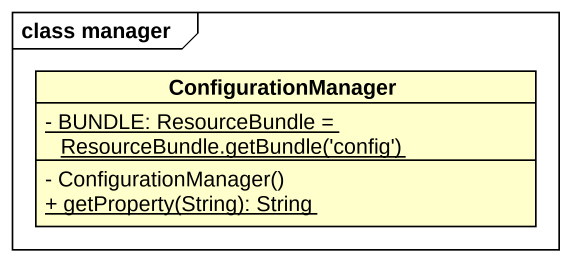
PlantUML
@startuml
mainframe class manager
hide circle
hide empty members
skinparam classAttributeIconSize 0
class ConfigurationManager {
  {static} {field} - BUNDLE: ResourceBundle = ResourceBundle.getBundle('config')
  - ConfigurationManager()
  {static} + getProperty(String): String
}
@enduml
